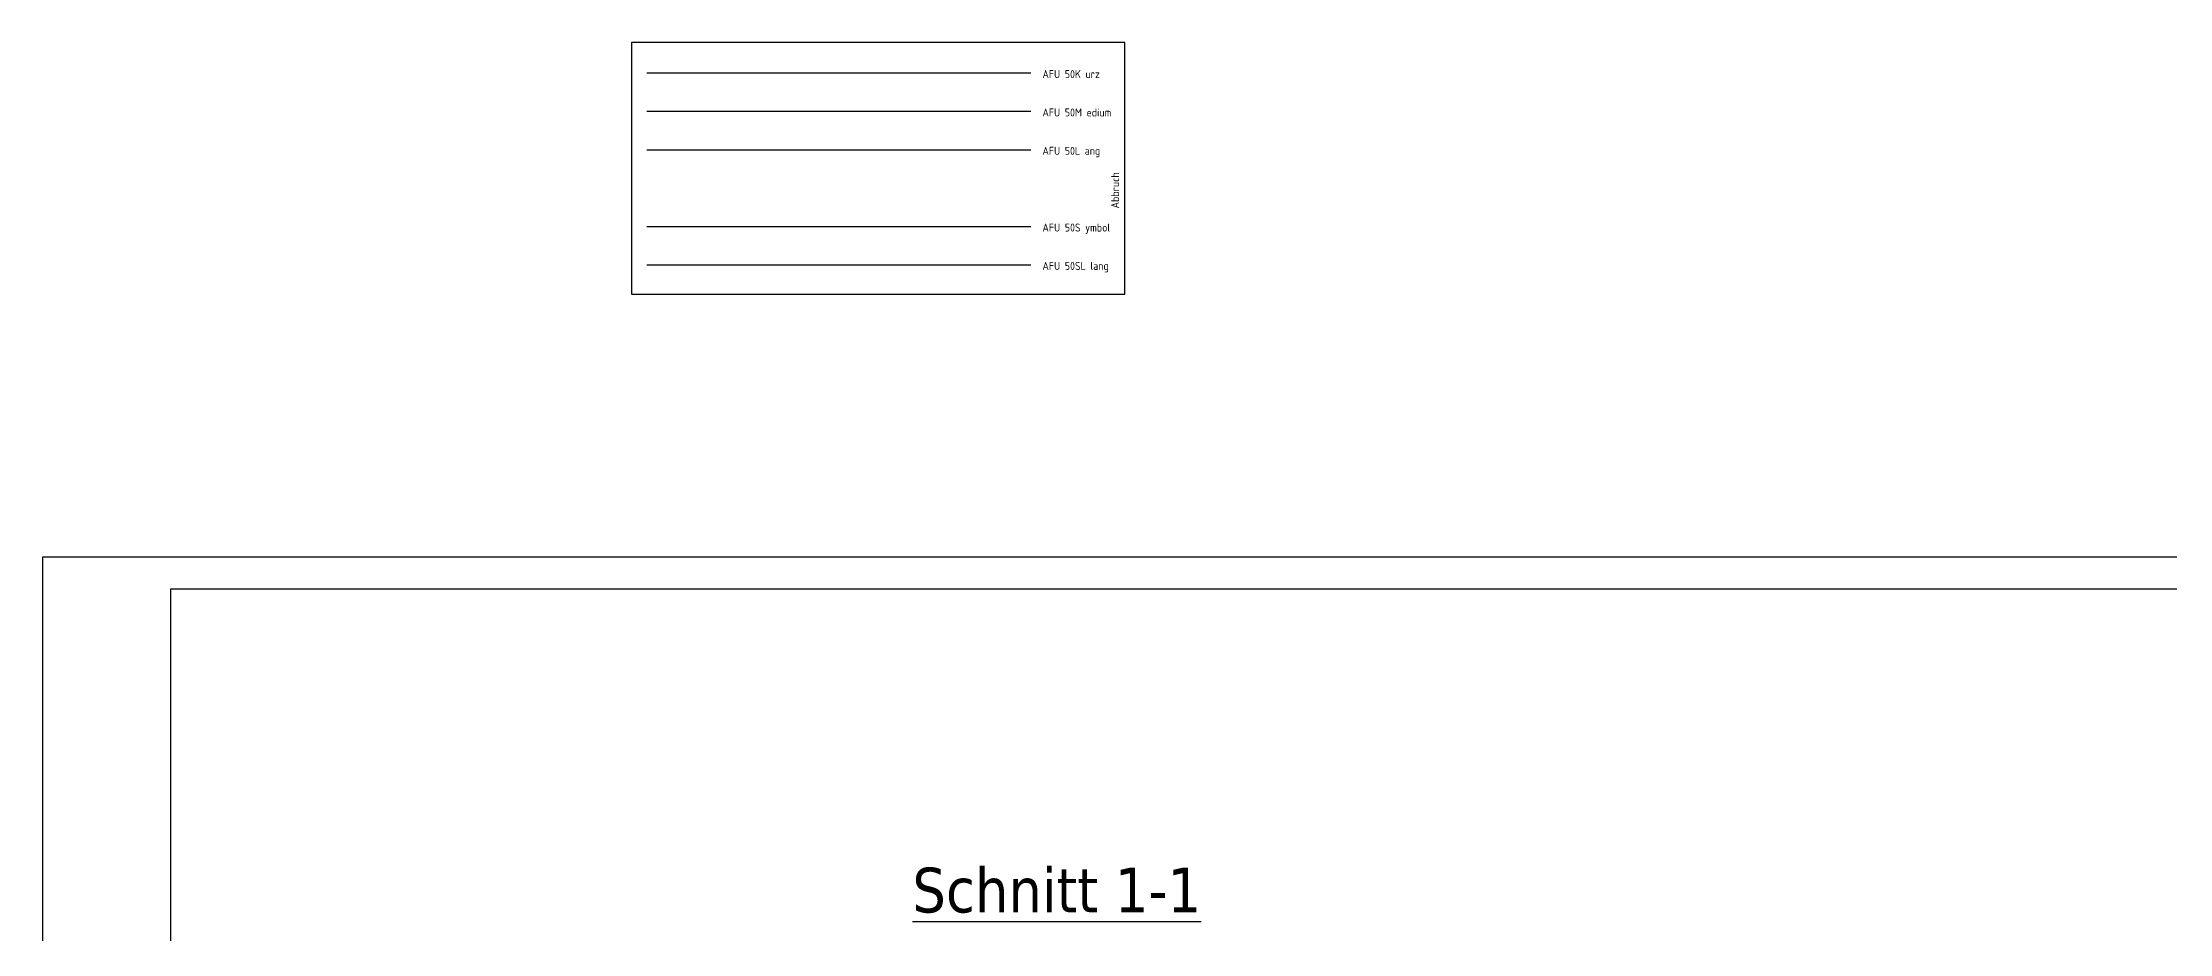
# Model space of a CAD drawing. Extents: x 0 to 57.5, y 0 to 33.7.
# Drawn here: x 0 to 16.62, y 26.76 to 33.72 of the extents above; entities that cross this region are included whole.
import ezdxf

# ---------------------------------------------------------------- set-up
doc = ezdxf.new("R2010")
doc.units = 0
doc.header["$LTSCALE"] = 0.5
doc.linetypes.add('AUSGEZOGEN', pattern=[1000.01, 1000, 0.01])
for name, color, linetype in [('AFU', 7, 'Continuous'), ('RAHMEN', 7, 'Continuous'), ('TEXT', 7, 'Continuous')]:
    doc.layers.add(name, color=color, linetype=linetype)
doc.styles.add('helv', font='tahoma.ttf')
doc.styles.add('txt', font='isocp.shx')
doc.linetypes.add('ABBRUCH', pattern='A,0.15,-0.15,["x",Standard,S=0.07,R=0,X=-0.1,Y=-0.0238],-0.005', length=0.305)
doc.linetypes.add('AFU_50K', pattern='A,0.15,["/",Standard,S=0.2,R=0,X=-0.01,Y=-0.1],0.07,["/",Standard,S=0.2,R=0,X=-0.01,Y=-0.1],0.15', length=0.37)
doc.linetypes.add('AFU_50L', pattern='A,0.75,["/",Standard,S=0.2,R=0,X=-0.01,Y=-0.1],0.07,["/",Standard,S=0.2,R=0,X=-0.01,Y=-0.1],0.75', length=1.57)
doc.linetypes.add('AFU_50M', pattern='A,0.45,["/",Standard,S=0.2,R=0,X=-0.01,Y=-0.1],0.07,["/",Standard,S=0.2,R=0,X=-0.01,Y=-0.1],0.45', length=0.97)
doc.linetypes.add('AFU_50S', pattern='A,0,-0.15,["/",Standard,S=0.2,R=0,X=-0.01,Y=-0.1],0,-0.07,["/",Standard,S=0.2,R=0,X=-0.01,Y=-0.1],-0.15', length=0.37)
doc.linetypes.add('AFU_50SL', pattern='A,0,-0.75,["/",Standard,S=0.2,R=0,X=-0.01,Y=-0.1],0,-0.07,["/",Standard,S=0.2,R=0,X=-0.01,Y=-0.1],-0.75', length=1.57)

# ---------------------------------------------------------------- blocks, each defined once
blk = doc.blocks.new('DINA1')
at = {"layer": 'RAHMEN'}
for p, q in [((0, 59.4), (0, 0)), ((84.1, 59.4), (0, 59.4))]:
    blk.add_line(p, q, dxfattribs=at)
at = {"layer": 'RAHMEN', "color": 5}
for p, q in [((2, 58.9), (2, 0.5)), ((83.6, 58.9), (2, 58.9))]:
    blk.add_line(p, q, dxfattribs=at)

msp = doc.modelspace()

# ---------------------------------------------------------------- linework, layer by layer
at = {"layer": 'AFU', "color": 8, "linetype": 'AFU_50K'}
msp.add_line((7.71996, 33.48433), (4.71996, 33.48433), dxfattribs=at)
at = {"layer": 'AFU', "color": 8, "linetype": 'AFU_50M'}
msp.add_line((7.71996, 33.18433), (4.71996, 33.18433), dxfattribs=at)
at = {"layer": 'AFU', "color": 8, "linetype": 'AFU_50L'}
msp.add_line((7.71996, 32.88433), (4.71996, 32.88433), dxfattribs=at)
at = {"layer": 'AFU', "color": 8, "linetype": 'AFU_50S'}
msp.add_line((7.71996, 32.28433), (4.71996, 32.28433), dxfattribs=at)
at = {"layer": 'AFU', "color": 8, "linetype": 'AFU_50SL'}
msp.add_line((7.71996, 31.98433), (4.71996, 31.98433), dxfattribs=at)
at = {"layer": 'AFU', "color": 8, "linetype": 'ABBRUCH'}
msp.add_lwpolyline([(4.60142, 31.75817), (8.45597, 31.75817), (8.45597, 33.72494), (4.60142, 33.72494)], close=True, dxfattribs=at)

# ---------------------------------------------------------------- block references
at = {"layer": 'RAHMEN', "color": 7, "linetype": 'AUSGEZOGEN', "xscale": 0.5, "yscale": 0.5, "zscale": 0.5}
msp.add_blockref('DINA1', (0, 0), dxfattribs=at)

# ---------------------------------------------------------------- texts
at = {"layer": 'AFU', "color": 8, "linetype": 'AFU_50K', "style": 'txt'}
msp.add_text('AFU 50K urz', height=0.0625, dxfattribs=at).set_placement((7.81118, 33.44665))
at = {"layer": 'AFU', "color": 8, "linetype": 'AFU_50M', "style": 'txt'}
msp.add_text('AFU 50M edium', height=0.0625, dxfattribs=at).set_placement((7.81118, 33.14665))
at = {"layer": 'AFU', "color": 8, "linetype": 'AFU_50L', "style": 'txt'}
msp.add_text('AFU 50L ang', height=0.0625, dxfattribs=at).set_placement((7.81118, 32.84665))
at = {"layer": 'AFU', "color": 8, "linetype": 'ABBRUCH', "style": 'txt'}
msp.add_text('Abbruch', height=0.0625, rotation=90, dxfattribs=at).set_placement((8.41069, 32.42763))
at = {"layer": 'AFU', "color": 8, "linetype": 'AFU_50S', "style": 'txt'}
msp.add_text('AFU 50S ymbol', height=0.0625, dxfattribs=at).set_placement((7.81118, 32.24665))
at = {"layer": 'AFU', "color": 8, "linetype": 'AFU_50SL', "style": 'txt'}
msp.add_text('AFU 50SL lang', height=0.0625, dxfattribs=at).set_placement((7.81118, 31.94665))
at = {"layer": 'TEXT', "color": 5, "linetype": 'AUSGEZOGEN', "style": 'helv'}
msp.add_text('%%USchnitt 1-1', height=0.35, dxfattribs=at).set_placement((6.79527, 26.92298))

doc.saveas('drawing.dxf')
